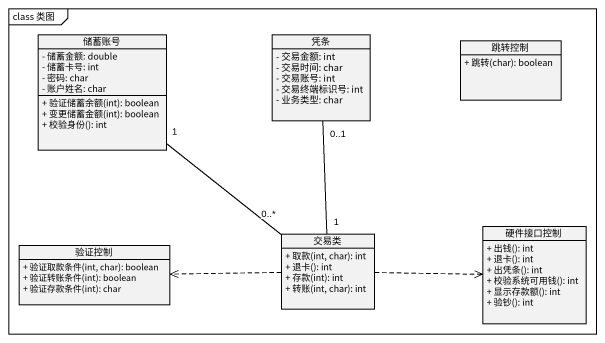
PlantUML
@startuml
mainframe class 类图
hide circle
hide empty members
skinparam classAttributeIconSize 0
class 储蓄账号 {
  - 储蓄金额: double
  - 储蓄卡号: int
  - 密码: char
  - 账户姓名: char
  + 验证储蓄余额(int): boolean
  + 变更储蓄金额(int): boolean
  + 校验身份(): int
}
class 凭条 {
  - 交易金额: int
  - 交易时间: char
  - 交易账号: int
  - 交易终端标识号: int
  - 业务类型: char
}
class 跳转控制 {
  + 跳转(char): boolean
}
class 验证控制 {
  + 验证取款条件(int, char): boolean
  + 验证转账条件(int): boolean
  + 验证存款条件(int): char
}
class 交易类 {
  + 取款(int, char): int
  + 退卡(): int
  + 存款(int): int
  + 转账(int, char): int
}
class 硬件接口控制 {
  + 出钱(): int
  + 退卡(): int
  + 出凭条(): int
  + 校验系统可用钱(): int
  + 显示存款额(): int
  + 验钞(): int
}
交易类 "0..*" -up- "1" 储蓄账号
交易类 "1" -up- "0..1" 凭条
交易类 .left.> 验证控制
交易类 .right.> 硬件接口控制
@enduml
